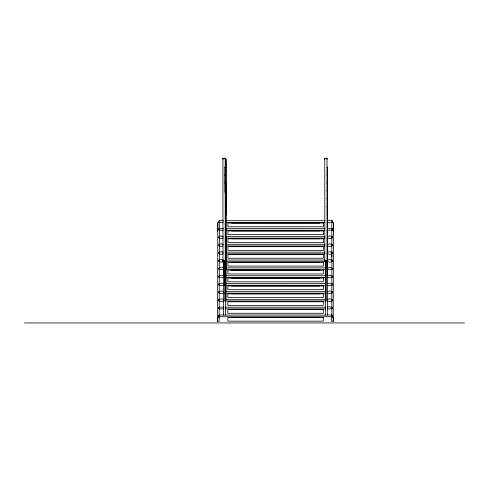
<?xml version="1.0" encoding="UTF-8"?>
<svg xmlns="http://www.w3.org/2000/svg" width="489" height="489" viewBox="0 0 489 489"><rect width="100%" height="100%" fill="white"/><g stroke="black" fill="none" stroke-linecap="round" stroke-linejoin="round"><path stroke-width="0.73" d="M219.323 253.913L219.145 321.359L217.544 321.359L217.807 222.654L219.408 222.654L219.39 228.754M219.329 252.391L219.39 230.276M225.582 214.5L226.034 214.488L226.065 159.365L225.612 159.365L225.417 261.597L225.869 261.597M225.435 293.125L225.423 299.641L225.869 299.641L225.881 293.125L224.793 293.125M225.46 277.397L225.453 283.913L225.9 283.913L225.912 277.397M225.478 269.537L225.466 276.053L225.918 276.053L226.022 182.953L225.57 182.953M225.49 261.67L225.484 268.186L225.93 268.186L226.065 159.365M325.711 299.641L325.533 293.125M325.729 291.78L325.546 285.264L325.515 315.063M325.741 283.913L325.753 277.397M325.76 276.053L325.772 261.199M325.772 268.186L325.784 261.67L224.854 261.67M331.786 256.963L331.793 253.913M331.799 252.391L331.884 222.654L333.486 222.654L333.486 231.187M333.217 321.359L333.217 317.202L331.621 317.202L331.621 321.359L333.229 321.359L333.486 222.654M226.065 198.76L225.612 198.772M225.973 245.943L225.447 245.869M225.955 253.809L225.435 253.73M325.766 269.549L224.836 269.537M223.534 220.692C217.556 218.791 217.171 224.133 223.314 222.379M219.396 228.559L218.834 229.402L219.396 230.246A0.917 0.917 0 0 1 219.396 228.559L223.522 228.559M331.952 228.571L331.952 230.246L332.514 229.402L331.952 228.559L327.337 228.559M327.239 253.84C334.06 255.79 334.262 250.264 327.343 252.147M327.227 261.701C334.048 263.65 334.25 258.131 327.33 260.014M331.878 275.643L331.878 269.567C334.121 267.245 328.333 267.434 327.312 267.874M327.196 277.428C334.018 279.378 334.219 273.858 327.3 275.741M327.178 285.295C333.999 287.245 334.201 281.719 327.282 283.608M327.165 293.156C333.987 295.105 334.189 289.586 327.269 291.468M327.147 301.022C333.969 302.972 334.17 297.446 327.251 299.335M331.786 316.75L332.349 315.906L331.786 315.063L219.231 315.063L218.669 315.906L219.231 316.75L331.774 316.75A0.917 0.917 0 0 0 331.786 315.063L331.786 315.173M222.923 158.24L225.172 158.228L225.209 261.597L222.953 261.597L222.923 158.24L222.923 159.365M324.775 159.365L324.775 158.228L327.031 158.24L327.062 261.597L327.062 260.472L324.812 260.472L324.812 261.597L327.563 261.597M224.524 167.226L224.958 167.226L224.946 192.519M225.594 167.226L226.052 167.226M326.774 167.226L327.746 167.226M224.506 175.093L224.946 175.093M225.582 175.093L226.034 175.093M326.762 175.093L327.728 175.093M224.494 182.953L224.928 182.953M326.744 182.953L327.716 182.953M225.551 190.82L226.004 190.82M326.731 190.82L327.697 190.82M225.539 198.687L225.991 198.687M326.713 198.687L327.685 198.687M225.6 205.276L226.052 205.276M225.521 206.547L226.052 206.621M326.701 206.547L327.673 206.547M225.588 213.137L226.034 213.137M225.508 214.414L225.961 214.414M327.092 214.414L327.654 214.414M225.49 220.692L325.124 220.692M327.349 220.692C334.28 218.785 334.183 224.323 327.3 222.379M225.57 221.004L226.022 221.004M225.49 222.275L225.942 222.275M327.08 222.275L327.642 222.275M225.57 222.367L325.02 222.379M225.478 228.559L325.106 228.559M225.557 228.864L226.01 228.864M225.478 230.142L225.93 230.142M327.062 230.142L327.624 230.142M219.408 230.246L223.302 230.246M225.551 230.227L325.008 230.246M327.282 230.246L331.933 230.246M223.504 236.419C217.532 234.518 217.14 239.861 223.284 238.106M225.466 236.419L325.093 236.419M327.318 236.419C334.25 234.512 334.152 240.05 327.269 238.106M225.539 236.731L225.991 236.731M225.46 238.002L225.912 238.002L225.869 300.992M327.049 238.002L327.612 238.002M225.539 238.094L324.996 238.106M223.491 244.286C217.513 242.385 217.122 247.721 223.271 245.973M225.447 244.286L325.075 244.286M327.361 244.286C334.274 242.397 334.079 247.929 327.257 245.973M225.527 244.592L225.979 244.592M327.031 245.869L327.593 245.869M225.551 245.973L324.977 245.973M223.473 252.147C217.501 250.246 217.11 255.588 223.259 253.84M225.435 252.147L325.063 252.147M225.515 252.458L225.961 252.458M327.019 253.73L327.581 253.73M225.508 253.822L324.965 253.84M223.461 260.014C216.645 258.485 217.611 263.565 223.999 261.701M225.417 260.014L325.044 260.014M225.496 260.319L225.949 260.319M223.883 267.874C222.862 267.434 217.073 267.245 219.316 269.567A0.917 0.917 0 0 1 219.316 267.874L219.316 267.99M225.405 267.874L325.808 267.874M219.335 269.567L223.986 269.567M327.208 269.567L331.86 269.567M223.864 275.741C216.951 273.852 217.147 279.384 223.968 277.428M225.386 275.741L325.796 275.741M224.824 277.397L325.766 277.397M223.852 283.608C216.939 281.719 217.128 287.245 223.956 285.295M225.374 283.608L325.784 283.608M325.662 285.295L225.447 285.264L225.435 291.78L225.887 291.78L225.9 285.264L224.812 285.264L224.812 261.022M223.84 291.468C216.92 289.586 217.116 295.111 223.938 293.156M225.356 291.468L325.766 291.468M225.435 293.143L325.65 293.156M223.821 299.335C216.908 297.446 217.098 302.972 223.925 301.022M225.343 299.335L325.753 299.335M224.06 307.196L219.243 307.196L218.681 308.039L219.243 308.883L219.243 307.214A0.917 0.917 0 0 0 219.243 308.883M225.233 307.196L325.735 307.196M327.239 307.196C328.26 306.75 334.048 306.566 331.799 308.883A0.917 0.917 0 0 0 331.799 307.196L331.799 314.965M219.261 308.883L223.913 308.883M225.429 308.883L325.619 308.883M327.135 308.883L331.786 308.883M219.145 317.202L217.544 317.202L217.544 321.359M24.45 322.942L464.55 322.942M324.775 158.24L324.812 261.597M331.964 220.71L331.964 222.379A0.917 0.917 0 0 0 331.964 220.692M331.909 259.916L331.909 252.165A0.917 0.917 0 0 1 331.909 253.84M331.89 267.783L331.89 260.026A0.917 0.917 0 0 1 331.89 261.701M331.878 267.99L331.878 267.893A0.917 0.917 0 0 1 331.878 269.567M331.86 283.51L331.86 275.759A0.917 0.917 0 0 1 331.86 277.428M331.848 291.371L331.848 283.62A0.917 0.917 0 0 1 331.848 285.295M331.829 299.237L331.829 291.487A0.917 0.917 0 0 1 331.829 293.156M331.817 307.098L331.817 299.347A0.917 0.917 0 0 1 331.817 301.022M327.606 167.226L327.606 220.692M327.593 175.093L327.502 275.741M327.483 230.142L327.428 315.063M327.031 158.228L327.031 159.365M326.163 261.597L326.157 300.992L224.781 300.992L224.793 261.309M325.741 261.022L325.711 300.992M325.607 261.212L325.564 291.468M319.873 223.063L231.566 223.063M319.861 230.93L231.548 230.93M319.843 238.791L231.535 238.791M319.83 246.658L231.523 246.658M319.812 254.524L231.505 254.524M319.8 262.385L231.493 262.385M319.788 270.252L231.474 270.252M319.769 278.113L231.462 278.113M319.757 285.979L231.444 285.979M319.739 293.84L231.431 293.84M319.727 301.707L231.413 301.707M319.708 309.568L231.401 309.568M319.696 317.434L231.383 317.434M225.612 159.365L225.612 192.697M225.447 261.022L225.417 315.063M225.172 158.228L225.172 159.365M225.209 261.597L225.209 260.472L222.953 260.472L222.953 261.597M223.601 261.004L223.589 275.741M223.54 261.144L223.51 315.063M219.378 236.535L219.378 236.438A0.917 0.917 0 0 0 219.378 238.106M219.365 244.396L219.365 244.298A0.917 0.917 0 0 0 219.365 245.973M217.807 222.654L217.807 231.187M331.952 228.559A0.917 0.917 0 0 1 331.952 230.246M219.408 222.379A0.917 0.917 0 0 1 219.408 220.692M323.474 223.063L227.972 223.063L227.972 226.774L323.474 226.774L323.474 223.063M323.455 230.93L227.953 230.93L227.953 234.634L323.455 234.634L323.455 230.93M323.443 238.791L227.941 238.791L227.941 242.501L323.443 242.501L323.443 238.791M323.425 246.658L227.923 246.658L227.923 250.362L323.425 250.362L323.431 246.658M323.412 254.524L227.911 254.524L227.911 258.229L323.412 258.229L323.412 254.524M323.394 262.385L227.892 262.385L227.892 266.089L323.394 266.089L323.394 262.385M323.382 270.252L227.88 270.252L227.88 273.956L323.382 273.956L323.382 270.252M323.363 278.113L227.862 278.113L227.862 281.817L323.363 281.817L323.37 278.113M323.351 285.979L227.85 285.979L227.85 289.684L323.351 289.684L323.351 285.979M323.339 293.84L227.837 293.84L227.837 297.55L323.339 297.55L323.339 293.84M323.321 301.707L227.819 301.707L227.819 305.411L323.321 305.411L323.321 301.707M323.308 309.568L227.807 309.568L227.807 313.278L323.308 313.278L323.308 309.568M323.29 317.434L227.788 317.434L227.788 321.139L323.29 321.139L323.296 317.434M331.933 238.106L331.933 236.438A0.917 0.917 0 0 1 331.933 238.106M331.921 245.973L331.921 244.298A0.917 0.917 0 0 1 331.921 245.973M219.347 253.84L219.347 252.165A0.917 0.917 0 0 0 219.347 253.84M219.335 261.701L219.335 260.026A0.917 0.917 0 0 0 219.335 261.701M219.304 277.428L219.304 275.759A0.917 0.917 0 0 0 219.304 277.428M219.286 285.295L219.286 283.62A0.917 0.917 0 0 0 219.286 285.295M219.274 293.156L219.274 291.487A0.917 0.917 0 0 0 219.274 293.156M219.261 301.022L219.261 299.347A0.917 0.917 0 0 0 219.261 301.022M219.231 316.75L219.231 315.075A0.917 0.917 0 0 0 219.231 316.75"/></g></svg>
